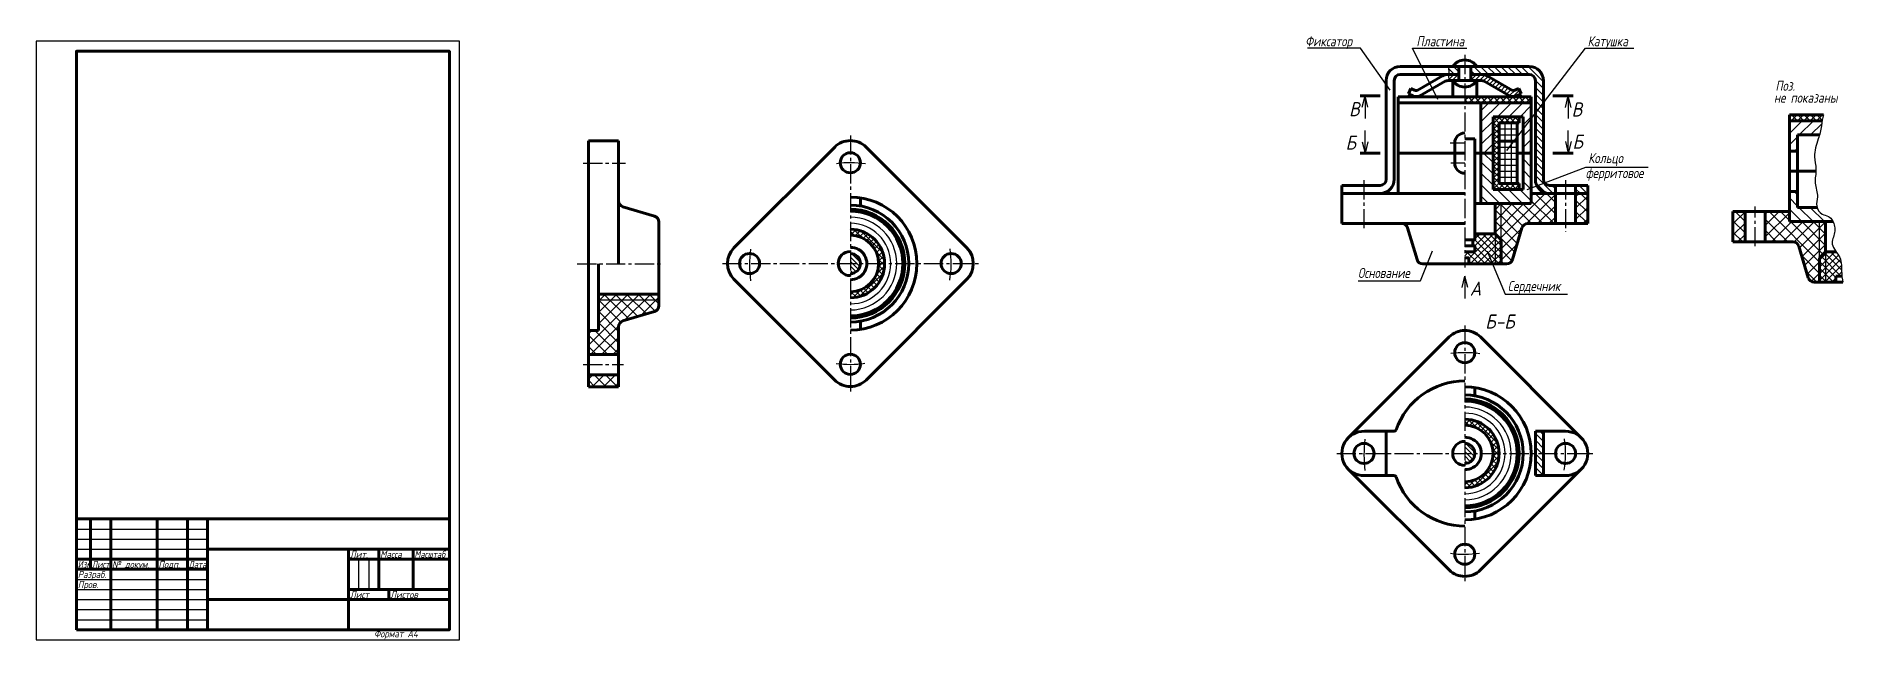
# Model space of a CAD drawing. Header units: millimetres. Extents: x 0 to 896, y 0 to 300.
import ezdxf

# ---------------------------------------------------------------- set-up
doc = ezdxf.new("R2010")
doc.units = ezdxf.units.MM
doc.header["$LTSCALE"] = 0.5
doc.linetypes.add('CENTER2', pattern=[28.575, 19.05, -3.175, 3.175, -3.175])
doc.layers.get('0').update_dxf_attribs({"lineweight": 60})
doc.layers.get('Defpoints').update_dxf_attribs({"color": 5})
doc.layers.add('2-штриховка', color=7, linetype='Continuous', true_color=0x00c7c7)
doc.layers.add('4-текст', color=7, linetype='Continuous', true_color=0x00ad00)
doc.styles.get("Standard").update_dxf_attribs({"font": 'isocpeui.ttf', "width": 0.9})
doc.dimstyles.get("Standard").update_dxf_attribs({"dimtxt": 0.18, "dimasz": 0.18, "dimexe": 0.18, "dimexo": 0.0625, "dimgap": 0.09, "dimtad": 0, "dimtih": 1, "dimtoh": 1, "dimdec": 4, "dimzin": 0, "dimdsep": 46, "dimtxsty": 'Standard', "dimcen": 0.09, "dimadec": 0, "dimazin": 0, "dimtfac": 1, "dimtdec": 4, "dimtofl": 0, "dimtmove": 0, "dimatfit": 3, "dimfxl": 1, "dimtolj": 1, "dimtzin": 0, "dimarcsym": 0})

msp = doc.modelspace()

# ---------------------------------------------------------------- hatches: boundary and pattern name
at = {"lineweight": -3}
h = msp.add_hatch(dxfattribs=at)
h.set_pattern_fill('ANSI31', scale=0.75, angle=90, style=0)
h.set_pattern_definition([(135, (440.1631, 8.4794), (-1.683798, -1.683798), [])])
edge = h.paths.add_edge_path()
edge.add_line((705.66, 280.48), (705.66, 284.48))
edge.add_line((705.66, 284.48), (700.83, 284.48))
edge.add_line((700.83, 284.48), (700.83, 284.48))
edge.add_line((700.83, 284.48), (700.83, 284.47))
edge.add_spline(control_points=[(700.83, 284.47), (700.72, 284.19), (700.45, 283.48), (700.92, 282.21), (700.77, 281.04), (700.69, 280.48)], knot_values=[0, 0, 0, 0, 0.885413, 2.203759, 3.944981, 3.944981, 3.944981, 3.944981], degree=3, periodic=0)
edge.add_line((700.69, 280.48), (705.66, 280.48))
h.paths.add_polyline_path([(769.66, 221.48), (769.66, 225.48), (763.66, 225.48), (763.66, 221.48)])
edge = h.paths.add_edge_path()
edge.add_arc((750.66, 228.48), 7, 180, 270)
edge.add_line((750.66, 221.48), (753.66, 221.48))
edge.add_line((753.66, 221.48), (753.66, 225.48))
edge.add_line((753.66, 225.48), (750.66, 225.48))
edge.add_arc((750.66, 228.48), 3, 180, 270, ccw=False)
edge.add_line((747.66, 228.48), (747.66, 277.48))
edge.add_arc((740.66, 277.48), 7, 0, 90)
edge.add_line((740.66, 284.48), (711.66, 284.48))
edge.add_line((711.66, 284.48), (711.66, 280.48))
edge.add_line((711.66, 280.48), (740.66, 280.48))
edge.add_arc((740.66, 277.48), 3, 0, 90, ccw=False)
edge.add_line((743.66, 277.48), (743.66, 228.48))
h = msp.add_hatch(dxfattribs=at)
h.set_pattern_fill('ANSI31', scale=0.5, style=0)
h.set_pattern_definition([(45, (440.1631, 8.4794), (-1.122532, 1.122532), [])])
edge = h.paths.add_edge_path()
edge.add_spline(control_points=[(700.69, 280.48), (700.65, 280.23), (700.51, 279.4), (700.58, 279.01), (700.88, 277.52), (700.9, 277.48)], knot_values=[3.944981, 3.944981, 3.944981, 3.944981, 4.714318, 6.752684, 6.961333, 6.961333, 6.961333, 6.961333], degree=3, periodic=0)
edge.add_line((700.9, 277.48), (705.66, 277.48))
edge.add_line((705.66, 277.48), (705.66, 280.48))
edge.add_line((705.66, 280.48), (700.69, 280.48))
h.paths.add_polyline_path([(718.32, 277.13), (730.92, 269.95, 0.23303), (734.45, 269.84), (736.66, 270.84), (735.41, 273.56), (733.21, 272.57, -0.23303), (732.33, 272.6), (719.73, 279.77, 0.123106), (716.91, 280.48), (711.66, 280.48), (711.66, 277.48), (716.91, 277.48, -0.123106)])
h = msp.add_hatch(dxfattribs=at)
h.set_pattern_fill('ANSI37', scale=0.7, style=0)
h.set_pattern_definition([(45, (440.1631, 8.4794), (-1.571545, 1.571545), []), (135, (440.1631, 8.4794), (-1.571545, -1.571545), [])])
h.paths.add_polyline_path([(716.66, 266.48), (741.66, 266.48), (741.66, 269.48), (708.66, 269.48), (708.66, 266.48)])
h = msp.add_hatch(dxfattribs=at)
h.set_pattern_fill('ANSI31', scale=1.25, style=0)
h.set_pattern_definition([(45, (440.163, 8.4794), (-2.80633, 2.80633), [])])
h.paths.add_polyline_path([(716.66, 241.48), (722.66, 241.48), (722.66, 259.48), (724.66, 259.48), (737.66, 259.48), (737.66, 241.48), (741.66, 241.48), (741.66, 266.48), (716.66, 266.48)])
h = msp.add_hatch(dxfattribs=at)
h.set_pattern_fill('ANSI37', scale=0.7, style=0)
h.set_pattern_definition([(45, (488.657, 4.4794), (-1.571545, 1.571545), []), (135, (488.657, 4.4794), (-1.571545, -1.571545), [])])
edge = h.paths.add_edge_path()
edge.add_spline(control_points=[(885.88, 257.48), (886.03, 258.5), (886.22, 259.51), (886.56, 260.48)], knot_values=[0.026653, 0.026653, 0.026653, 0.026653, 3.109072, 3.109072, 3.109072, 3.109072], degree=3, periodic=0)
edge.add_line((886.56, 260.48), (869.66, 260.48))
edge.add_line((869.66, 260.48), (869.66, 257.48))
edge.add_line((869.66, 257.48), (885.88, 257.48))
h = msp.add_hatch(dxfattribs=at)
h.set_pattern_fill('ANSI37', scale=0.6, angle=90, style=0)
h.set_pattern_definition([(135, (440.1631, 8.4794), (-1.347038, -1.347038), []), (225, (440.1631, 8.4794), (1.347038, -1.347038), [])])
h.paths.add_polyline_path([(725.66, 256.48), (734.66, 256.48), (735.66, 256.48), (735.66, 259.48), (724.66, 259.48), (722.66, 259.48), (722.66, 241.48), (722.66, 223.48), (725.66, 223.48), (725.66, 226.48)])
h.paths.add_polyline_path([(735.66, 226.48), (725.66, 226.48), (725.66, 223.48), (735.66, 223.48)])
h = msp.add_hatch(dxfattribs=at)
h.set_pattern_fill('ANSI31', scale=1.25, style=0)
h.set_pattern_definition([(45, (488.8605, -0.5206), (-2.80633, 2.80633), [])])
edge = h.paths.add_edge_path()
edge.add_line((873.66, 250.48), (884.59, 250.48))
edge.add_spline(control_points=[(884.59, 250.48), (885, 251.99), (885.5, 254.29), (885.77, 256.67), (885.88, 257.48)], knot_values=[3.109072, 3.109072, 3.109072, 3.109072, 7.780146, 10.229589, 10.229589, 10.229589, 10.229589], degree=3, periodic=0)
edge.add_line((885.88, 257.48), (869.66, 257.48))
edge.add_line((869.66, 257.48), (869.66, 242.48))
edge.add_line((869.66, 242.48), (873.66, 242.48))
edge.add_line((873.66, 242.48), (873.66, 250.48))
h = msp.add_hatch(dxfattribs=at)
h.set_pattern_fill('ANSI31', scale=1.25, angle=90, style=0)
h.set_pattern_definition([(135, (440.163, 8.4794), (-2.80633, -2.80633), [])])
h.paths.add_polyline_path([(722.66, 223.48), (722.66, 241.48), (716.66, 241.48), (716.66, 221.48), (716.66, 216.48), (723.66, 216.48), (741.66, 216.48), (741.66, 221.48), (741.66, 241.48), (737.66, 241.48), (737.66, 223.48)])
h = msp.add_hatch(dxfattribs=at)
h.set_pattern_fill('ANSI37', scale=1.25, angle=90, style=0)
h.set_pattern_definition([(135, (440.163, 8.4794), (-2.80633, -2.80633), []), (225, (440.163, 8.4794), (2.80633, -2.80633), [])])
h.paths.add_polyline_path([(753.66, 206.48), (753.66, 221.48), (748.66, 221.48), (741.66, 221.48), (741.66, 216.48), (723.66, 216.48), (723.66, 201.48), (726.66, 198.48), (726.66, 186.48), (729.42, 186.48, 0.331206), (732.3, 188.62), (737.02, 204.34, -0.331206), (739.89, 206.48)])
h.paths.add_polyline_path([(763.66, 206.48), (769.66, 206.48), (769.66, 221.48), (763.66, 221.48)])
h = msp.add_hatch(dxfattribs=at)
h.set_pattern_fill('ANSI31', scale=1.25, angle=90, style=0)
h.set_pattern_definition([(135, (488.8605, -0.5206), (-2.80633, -2.80633), [])])
edge = h.paths.add_edge_path()
edge.add_line((873.66, 214.48), (873.66, 222.48))
edge.add_line((873.66, 222.48), (869.66, 222.48))
edge.add_line((869.66, 222.48), (869.66, 212.48))
edge.add_line((869.66, 212.48), (869.66, 207.48))
edge.add_line((869.66, 207.48), (891.33, 207.48))
edge.add_spline(control_points=[(891.33, 207.48), (890.8, 208.6), (889.3, 210.47), (885.5, 210.89), (883.77, 213.15), (883.39, 214.48)], knot_values=[46.67946, 46.67946, 46.67946, 46.67946, 50.184627, 53.468463, 57.536046, 57.536046, 57.536046, 57.536046], degree=3, periodic=0)
edge.add_line((883.39, 214.48), (873.66, 214.48))
h = msp.add_hatch(dxfattribs=at)
h.set_pattern_fill('ANSI37', scale=1.25, angle=90, style=0)
h.set_pattern_definition([(135, (488.8605, -0.5206), (-2.80633, -2.80633), []), (225, (488.8605, -0.5206), (2.80633, -2.80633), [])])
h.paths.add_polyline_path([(874.3, 195.34), (879.02, 179.62, 0.331206), (881.89, 177.48), (884.66, 177.48), (884.66, 189.48), (884.66, 207.48), (869.66, 207.48), (869.66, 212.48), (862.66, 212.48), (857.66, 212.48), (857.66, 197.48), (871.42, 197.48, -0.331206)])
h.paths.add_polyline_path([(884.66, 189.48), (887.66, 192.48), (887.66, 207.48), (884.66, 207.48)])
h.paths.add_polyline_path([(841.66, 197.48), (847.66, 197.48), (847.66, 212.48), (841.66, 212.48)])
h = msp.add_hatch(dxfattribs=at)
h.set_pattern_fill('ANSI37', scale=0.6, angle=90, style=0)
h.set_pattern_definition([(135, (135.39, 112.8066), (-1.347038, -1.347038), []), (225, (135.39, 112.8066), (1.347038, -1.347038), [])])
h.paths.add_polyline_path([(420.88, 186.69), (417.88, 186.69, -0.414214), (403.88, 172.69), (403.88, 169.69, 0.414214)])
h.paths.add_polyline_path([(403.88, 203.69), (403.88, 200.69, -0.414214), (417.88, 186.69), (420.88, 186.69, 0.414214)])
h = msp.add_hatch(dxfattribs=at)
h.set_pattern_fill('ANSI37', scale=0.75, style=0)
h.set_pattern_definition([(45, (440.657, 13.4794), (-1.683798, 1.683798), []), (135, (440.657, 13.4794), (-1.683798, -1.683798), [])])
h.paths.add_polyline_path([(723.66, 201.48), (713.66, 201.48), (713.66, 198.48), (712.66, 198.48), (712.66, 195.48), (713.66, 195.48), (713.66, 192.48), (708.66, 192.48), (708.66, 189.48), (710.66, 189.48), (710.66, 186.48), (723.66, 186.48)])
h.paths.add_polyline_path([(726.66, 198.48), (723.66, 201.48), (723.66, 186.48), (726.66, 186.48)])
h = msp.add_hatch(dxfattribs=at)
h.set_pattern_fill('ANSI31', color=256, scale=0.5, angle=90, style=0)
h.set_pattern_definition([(135, (135.8838, 107.6885), (-1.122532, -1.122532), [])])
h.paths.add_polyline_path([(403.88, 191.69), (403.88, 186.69), (408.88, 186.69, 0.414214)])
h.paths.add_polyline_path([(408.88, 186.69), (403.88, 186.69), (403.88, 181.69, 0.414214)])
h = msp.add_hatch(dxfattribs=at)
h.set_pattern_fill('ANSI37', scale=0.75, style=0)
h.set_pattern_definition([(45, (488.657, 4.4794), (-1.683798, 1.683798), []), (135, (488.657, 4.4794), (-1.683798, -1.683798), [])])
h.paths.add_polyline_path([(887.66, 192.48), (884.66, 189.48), (884.66, 177.48), (887.66, 177.48)])
edge = h.paths.add_edge_path()
edge.add_spline(control_points=[(895.69, 180.48), (895.69, 180.51), (895.56, 181.95), (895.64, 185.27), (895.07, 189.53), (893.57, 191.59), (892.93, 192.48)], knot_values=[73.070277, 73.070277, 73.070277, 73.070277, 73.179023, 78.940139, 82.800069, 85.789737, 85.789737, 85.789737, 85.789737], degree=3, periodic=0)
edge.add_line((892.93, 192.48), (887.66, 192.48))
edge.add_line((887.66, 192.48), (887.66, 177.48))
edge.add_line((887.66, 177.48), (892.66, 177.48))
edge.add_line((892.66, 177.48), (892.66, 180.48))
edge.add_line((892.66, 180.48), (895.69, 180.48))
h = msp.add_hatch(dxfattribs=at)
h.set_pattern_fill('ANSI37', scale=0.6, angle=90, style=0)
h.set_pattern_definition([(135, (440.1631, 18.5975), (-1.347038, -1.347038), []), (225, (440.1631, 18.5975), (1.347038, -1.347038), [])])
h.paths.add_polyline_path([(725.66, 92.48), (722.66, 92.48, -0.414214), (708.66, 78.48), (708.66, 75.48, 0.414214)])
h.paths.add_polyline_path([(708.66, 109.48), (708.66, 106.48, -0.414214), (722.66, 92.48), (725.66, 92.48, 0.414214)])
h = msp.add_hatch(dxfattribs=at)
h.set_pattern_fill('ANSI31', scale=0.75, angle=90, style=0)
h.set_pattern_definition([(135, (440.1631, 18.5975), (-1.683798, -1.683798), [])])
h.paths.add_polyline_path([(747.66, 103.48), (743.66, 103.48), (743.66, 92.48), (747.66, 92.48)])
h.paths.add_polyline_path([(747.66, 92.48), (743.66, 92.48), (743.66, 81.48), (747.66, 81.48)])
h = msp.add_hatch(dxfattribs=at)
h.set_pattern_fill('ANSI31', color=256, scale=0.5, angle=90, style=0)
h.set_pattern_definition([(135, (440.657, 13.4794), (-1.122532, -1.122532), [])])
h.paths.add_polyline_path([(708.66, 97.48), (708.66, 92.48), (713.66, 92.48, 0.414214)])
h.paths.add_polyline_path([(713.66, 92.48), (708.66, 92.48), (708.66, 87.48, 0.414214)])
at = {"layer": '2-штриховка', "lineweight": -3}
h = msp.add_hatch(dxfattribs=at)
h.set_pattern_fill('ANSI37', scale=1.25, angle=180, style=0)
h.set_pattern_definition([(225, (486.908, -78.6277), (2.80633, -2.80633), []), (315, (486.908, -78.6277), (2.80633, 2.80633), [])])
edge = h.paths.add_edge_path()
edge.add_arc((291.91, 155.32), 3, 106.69924, 180, ccw=False)
edge.add_line((291.05, 158.19), (306.77, 162.91))
edge.add_arc((305.91, 165.78), 3, 286.69924, 360)
edge.add_line((308.91, 165.78), (308.91, 171.53))
edge.add_line((308.91, 171.53), (298.07, 171.59))
edge.add_line((298.07, 171.59), (293.91, 171.55))
edge.add_line((293.91, 171.55), (278.91, 171.55))
edge.add_line((278.91, 171.55), (278.91, 153.55))
edge.add_line((278.91, 153.55), (273.91, 153.55))
edge.add_line((273.91, 153.55), (273.91, 146.55))
edge.add_line((273.91, 146.55), (273.91, 141.55))
edge.add_line((273.91, 141.55), (288.91, 141.55))
edge.add_line((288.91, 141.55), (288.91, 155.32))
h.paths.add_polyline_path([(273.91, 131.55), (273.91, 125.55), (288.91, 125.55), (288.91, 131.55)])

# ---------------------------------------------------------------- linework, layer by layer
at = {"color": 7, "linetype": 'CENTER2', "lineweight": -3}
for p, q in [((708.66, 290.22), (708.66, 184.68)), ((403.88, 250.25), (403.88, 123.21)), ((271.39, 236.55), (292.34, 236.55)), ((658.66, 228.04), (658.66, 203.04)), ((758.66, 227.98), (758.66, 202.36)), ((852.66, 195.26), (852.66, 214.99)), ((268.39, 186.55), (310.7, 186.55)), ((340.39, 186.69), (467.74, 186.69)), ((708.66, 156.04), (708.66, 29)), ((271.39, 136.55), (291.39, 136.55)), ((645.16, 92.48), (772.52, 92.48))]:
    msp.add_line(p, q, dxfattribs=at)
at = {"color": 7, "lineweight": 60}
for p, q in [((708.66, 284.48), (676.66, 284.48)), ((676.66, 280.48), (705.66, 280.48)), ((684.99, 272.6), (697.58, 279.77)), ((705.66, 280.48), (700.41, 280.48)), ((700.83, 284.47), (700.83, 284.48)), ((700.83, 284.48), (700.83, 284.48)), ((708.66, 284.48), (705.66, 284.48)), ((705.66, 284.48), (705.66, 280.48)), ((705.66, 280.48), (705.66, 277.48)), ((708.66, 284.48), (740.66, 284.48)), ((708.66, 284.48), (711.66, 284.48)), ((711.66, 284.48), (711.66, 280.48)), ((711.66, 280.48), (711.66, 277.48)), ((740.66, 280.48), (711.66, 280.48)), ((711.66, 280.48), (716.91, 280.48)), ((732.33, 272.6), (719.73, 279.77)), ((669.66, 277.48), (669.66, 228.48)), ((673.66, 277.48), (673.66, 228.48)), ((673.66, 274.48), (673.66, 277.48)), ((708.66, 269.48), (675.66, 269.48)), ((675.66, 269.48), (675.66, 266.48)), ((680.66, 270.84), (681.91, 273.56)), ((680.66, 270.84), (682.86, 269.84)), ((681.91, 273.56), (684.1, 272.57)), ((686.4, 269.95), (699, 277.13)), ((700.41, 277.48), (708.66, 277.48)), ((702.66, 269.48), (702.66, 277.48)), ((708.66, 269.48), (702.66, 269.48)), ((716.91, 277.48), (708.66, 277.48)), ((708.66, 269.48), (741.66, 269.48)), ((708.66, 269.48), (714.66, 269.48)), ((714.66, 269.48), (714.66, 277.48)), ((730.92, 269.95), (718.32, 277.13)), ((735.41, 273.56), (733.21, 272.57)), ((736.66, 270.84), (734.45, 269.84)), ((736.66, 270.84), (735.41, 273.56)), ((741.66, 269.48), (741.66, 266.48)), ((743.66, 277.48), (743.66, 228.48)), ((743.66, 274.48), (743.66, 277.48)), ((747.66, 277.48), (747.66, 228.48)), ((675.66, 266.48), (708.66, 266.48)), ((675.66, 241.48), (675.66, 266.48)), ((708.66, 266.48), (708.66, 266.48)), ((741.66, 266.48), (708.66, 266.48)), ((708.66, 266.48), (708.66, 266.48)), ((708.66, 266.48), (716.66, 266.48)), ((716.66, 266.48), (716.66, 241.48)), ((741.66, 241.48), (741.66, 266.48)), ((886.56, 260.48), (869.66, 260.48)), ((869.66, 260.48), (869.66, 257.48)), ((722.66, 241.48), (722.66, 259.48)), ((724.66, 259.48), (722.66, 259.48)), ((724.66, 259.48), (737.66, 259.48)), ((725.66, 226.48), (725.66, 256.48)), ((725.66, 256.48), (735.66, 256.48)), ((725.66, 256.48), (733.66, 256.48)), ((725.66, 256.48), (734.66, 256.48)), ((725.66, 256.48), (734.66, 256.48)), ((728.66, 256.48), (731.66, 256.48)), ((734.66, 256.48), (734.66, 226.48)), ((735.66, 259.48), (735.66, 256.48)), ((737.66, 241.48), (737.66, 259.48)), ((869.66, 257.48), (885.88, 257.48)), ((869.66, 232.48), (869.66, 257.48)), ((273.91, 226.55), (273.91, 247.55)), ((273.91, 247.55), (288.91, 247.55)), ((288.91, 247.55), (288.91, 186.55)), ((288.91, 247.55), (288.91, 217.78)), ((396.11, 244.47), (346.11, 194.47)), ((411.66, 244.47), (461.66, 194.47)), ((703.66, 241.48), (703.66, 246.48)), ((708.66, 248.48), (713.66, 248.48)), ((713.66, 241.48), (713.66, 248.48)), ((725.66, 247.48), (734.66, 247.48)), ((873.66, 242.48), (869.66, 242.48)), ((873.66, 232.48), (873.66, 250.48)), ((884.59, 250.48), (873.66, 250.48)), ((873.66, 232.48), (873.66, 242.48)), ((675.66, 221.48), (675.66, 241.48)), ((675.66, 241.48), (708.66, 241.48)), ((708.66, 241.48), (703.66, 241.48)), ((703.66, 241.48), (703.66, 236.48)), ((713.66, 241.48), (713.66, 236.48)), ((713.66, 198.48), (713.66, 241.48)), ((713.66, 241.48), (722.66, 241.48)), ((716.66, 241.48), (716.66, 221.48)), ((722.66, 241.48), (722.66, 223.48)), ((741.66, 241.48), (734.66, 241.48)), ((737.66, 241.48), (737.66, 223.48)), ((741.66, 221.48), (741.66, 241.48)), ((273.91, 226.55), (273.91, 219.55)), ((647.66, 221.48), (647.66, 225.48)), ((647.66, 225.48), (666.66, 225.48)), ((647.66, 225.48), (666.66, 225.48)), ((652.66, 225.48), (651.16, 225.48)), ((652.66, 225.48), (651.16, 225.48)), ((657.66, 225.48), (652.66, 225.48)), ((657.66, 225.48), (664.16, 225.48)), ((725.66, 226.48), (735.66, 226.48)), ((725.66, 226.48), (728.66, 226.48)), ((735.66, 226.48), (735.66, 223.48)), ((769.66, 225.48), (750.66, 225.48)), ((753.66, 225.48), (753.66, 206.48)), ((763.66, 206.48), (763.66, 225.48)), ((769.66, 221.48), (769.66, 225.48)), ((869.66, 212.48), (869.66, 232.48)), ((869.66, 232.48), (873.66, 232.48)), ((873.66, 232.48), (873.66, 214.48)), ((873.66, 232.48), (882.85, 232.48)), ((873.66, 232.48), (873.66, 222.48)), ((273.91, 152.33), (273.91, 219.55)), ((408.88, 219.31), (408.88, 215.25)), ((668.66, 221.48), (647.66, 221.48)), ((647.66, 221.48), (647.66, 206.48)), ((668.66, 221.48), (675.66, 221.48)), ((708.66, 221.48), (675.66, 221.48)), ((716.66, 216.48), (713.66, 216.48)), ((713.66, 216.48), (723.66, 216.48)), ((716.66, 221.48), (716.66, 216.48)), ((716.66, 221.48), (716.66, 216.48)), ((716.66, 216.48), (741.66, 216.48)), ((737.66, 223.48), (722.66, 223.48)), ((724.66, 223.48), (723.66, 223.48)), ((723.66, 216.48), (723.66, 201.48)), ((748.66, 221.48), (741.66, 221.48)), ((741.66, 221.48), (741.66, 216.48)), ((748.66, 221.48), (769.66, 221.48)), ((769.66, 221.48), (769.66, 206.48)), ((873.66, 222.48), (869.66, 222.48)), ((291.05, 214.91), (306.77, 210.19)), ((308.91, 168.21), (308.91, 207.32)), ((647.66, 206.48), (708.66, 206.48)), ((647.66, 206.48), (677.42, 206.48)), ((769.66, 206.48), (739.89, 206.48)), ((841.66, 212.48), (841.66, 197.48)), ((862.66, 212.48), (841.66, 212.48)), ((847.66, 212.48), (847.66, 197.48)), ((857.66, 212.48), (857.66, 197.48)), ((862.66, 212.48), (869.66, 212.48)), ((869.66, 212.48), (869.66, 207.48)), ((891.33, 207.48), (869.66, 207.48)), ((873.66, 214.48), (883.39, 214.48)), ((891.33, 207.48), (887.66, 207.48)), ((887.66, 207.48), (887.66, 192.48)), ((680.3, 204.34), (685.02, 188.62)), ((713.66, 198.48), (708.66, 198.48)), ((712.66, 195.48), (712.66, 198.48)), ((723.66, 201.48), (713.66, 201.48)), ((726.66, 198.48), (723.66, 201.48)), ((726.66, 198.48), (726.66, 186.48)), ((737.02, 204.34), (732.3, 188.62)), ((841.66, 197.48), (871.42, 197.48)), ((708.66, 195.48), (713.66, 195.48)), ((708.66, 192.48), (713.66, 192.48)), ((708.66, 189.48), (710.66, 189.48)), ((710.66, 189.48), (710.66, 186.48)), ((713.66, 192.48), (713.66, 195.48)), ((874.3, 195.34), (879.02, 179.62)), ((884.66, 189.48), (887.66, 192.48)), ((884.66, 189.48), (884.66, 177.48)), ((887.66, 192.48), (892.93, 192.48)), ((278.91, 178.55), (278.91, 186.55)), ((278.91, 186.55), (278.91, 171.55)), ((708.66, 186.48), (687.89, 186.48)), ((708.66, 186.48), (729.42, 186.48)), ((892.66, 177.48), (892.66, 180.48)), ((892.66, 180.48), (895.69, 180.48)), ((278.91, 178.55), (278.91, 153.55)), ((278.91, 171.55), (308.87, 171.55)), ((396.11, 128.91), (346.11, 178.91)), ((411.66, 128.91), (461.66, 178.91)), ((896.2, 177.48), (881.89, 177.48)), ((884.66, 177.48), (892.66, 177.48)), ((291.05, 158.19), (306.77, 162.91)), ((308.91, 168.55), (308.91, 165.78)), ((273.91, 146.55), (273.91, 153.55)), ((273.91, 153.55), (278.91, 153.55)), ((288.91, 125.55), (288.91, 155.32)), ((408.88, 158.12), (408.88, 154.07)), ((273.91, 146.55), (273.91, 125.55)), ((700.88, 150.26), (650.88, 100.26)), ((716.43, 150.26), (766.44, 100.26)), ((273.91, 141.55), (288.91, 141.55)), ((288.91, 131.55), (273.91, 131.55)), ((273.91, 125.55), (288.91, 125.55)), ((713.66, 125.1), (713.66, 121.05)), ((673.66, 103.48), (659.16, 103.48)), ((669.66, 103.54), (669.66, 81.48)), ((743.66, 103.48), (743.66, 81.48)), ((743.66, 103.48), (758.62, 103.48)), ((747.66, 81.48), (747.66, 103.48)), ((700.88, 34.7), (650.88, 84.7)), ((673.66, 81.48), (659.16, 81.48)), ((716.43, 34.7), (766.44, 84.7)), ((743.66, 81.48), (758.58, 81.48)), ((713.66, 63.91), (713.66, 59.86))]:
    msp.add_line(p, q, dxfattribs=at)
at = {"color": 7, "lineweight": 100}
for p, q in [((656.76, 269.86), (666.76, 269.86)), ((762.41, 269.88), (752.41, 269.88)), ((656.76, 241.48), (666.76, 241.48)), ((762.41, 241.46), (752.41, 241.46))]:
    msp.add_line(p, q, dxfattribs=at)
at = {"color": 7, "lineweight": -3}
for p, q in [((657.79, 264.26), (659.19, 269.86)), ((659.19, 269.86), (659.19, 258.66)), ((659.19, 269.86), (659.19, 264.26)), ((660.59, 264.26), (659.19, 269.86)), ((758.55, 264.09), (759.98, 269.86)), ((759.98, 269.86), (759.98, 258.66)), ((761.41, 264.09), (759.98, 269.86)), ((659.19, 241.48), (659.19, 252.68)), ((725.66, 253.48), (734.66, 253.48)), ((728.66, 226.48), (728.66, 256.48)), ((731.66, 256.48), (731.66, 226.48)), ((759.98, 241.48), (759.98, 252.68)), ((657.79, 247.08), (659.19, 241.48)), ((659.19, 241.48), (659.19, 247.08)), ((660.59, 247.08), (659.19, 241.48)), ((708.66, 246.48), (701.44, 246.48)), ((725.66, 250.48), (734.66, 250.48)), ((725.66, 244.48), (734.66, 244.48)), ((758.55, 247.25), (759.98, 241.48)), ((761.41, 247.25), (759.98, 241.48)), ((708.66, 236.48), (701.71, 236.48)), ((725.66, 241.48), (734.66, 241.48)), ((725.66, 238.48), (734.66, 238.48)), ((725.66, 235.48), (734.66, 235.48)), ((725.66, 232.48), (734.66, 232.48)), ((725.66, 229.48), (734.66, 229.48)), ((726.66, 198.48), (726.66, 216.48)), ((884.66, 189.48), (884.66, 207.48)), ((723.66, 201.48), (723.66, 186.48)), ((887.66, 192.48), (887.66, 177.48)), ((707.29, 174.88), (708.69, 180.48)), ((708.69, 180.48), (708.69, 169.28)), ((708.69, 180.48), (708.69, 174.88)), ((710.09, 174.88), (708.69, 180.48))]:
    msp.add_line(p, q, dxfattribs=at)
at = {"lineweight": 18}
for p, q in [((692.44, 192.81), (686.5, 178.01)), ((719.69, 192.81), (728.61, 171.52))]:
    msp.add_line(p, q, dxfattribs=at)
at = {"lineweight": -3}
for p, q in [((728.61, 171.52), (742.97, 171.52)), ((20, 55), (85, 55)), ((20, 50), (85, 50)), ((20, 45), (85, 45)), ((160, 25), (160, 40)), ((165, 40), (165, 25)), ((20, 30), (85, 30)), ((20, 25), (85, 25)), ((20, 20), (85, 20)), ((20, 15), (85, 15)), ((20, 10), (85, 10))]:
    msp.add_line(p, q, dxfattribs=at)
at = {"lineweight": 60}
for p, q in [((205, 60), (20, 60)), ((27, 60), (27, 35)), ((37, 5), (37, 60)), ((60, 60), (60, 5)), ((75, 5), (75, 60)), ((85, 60), (85, 5)), ((85, 45), (205, 45)), ((155, 5), (155, 45)), ((170, 45), (170, 25)), ((187, 25), (187, 45)), ((20, 40), (85, 40)), ((155, 40), (205, 40)), ((20, 35), (85, 35)), ((85, 20), (205, 20)), ((155, 25), (205, 25)), ((175, 20), (175, 25))]:
    msp.add_line(p, q, dxfattribs=at)
msp.add_line((155, 45), (155, 40))
msp.add_lwpolyline([(20, 5), (205, 5), (205, 292), (20, 292)], close=True, dxfattribs=at)
at = {"color": 7, "lineweight": 60}
for centre in [(403.88, 236.69), (353.88, 186.69), (453.88, 186.69), (708.66, 142.48), (403.88, 136.69), (658.66, 92.48), (758.66, 92.48), (708.66, 42.48)]:
    msp.add_circle(centre, 5, dxfattribs=at)
for centre, radius, start, end in [((708.66, 280.48), 7.21, 33.69007, 146.30993), ((676.66, 277.48), 7, 90, 180), ((676.66, 277.48), 3, 90, 180), ((700.41, 274.48), 6, 90, 118.07249), ((716.91, 274.48), 6, 61.92751, 90), ((740.66, 277.48), 7, 0, 90), ((740.66, 277.48), 3, 0, 90), ((684.51, 273.48), 4, 245.60226, 298.07249), ((684.51, 273.48), 1, 245.60226, 298.07249), ((700.41, 274.48), 3, 90, 118.07249), ((708.66, 281.48), 7.21, 213.69007, 326.30993), ((716.91, 274.48), 3, 61.92751, 90), ((716.91, 274.48), 3, 61.92751, 90), ((732.8, 273.48), 4, 241.92751, 294.39774), ((732.8, 273.48), 1, 241.92751, 294.39774), ((708.66, 246.48), 5, 90, 180), ((403.88, 236.69), 11, 44.99653, 135.00347), ((708.66, 236.48), 5, 180, 270), ((666.66, 228.48), 3, 270, 0), ((666.66, 228.48), 7, 270, 0), ((750.66, 228.48), 7, 180, 270), ((750.66, 228.48), 3, 180, 270), ((291.91, 217.78), 3, 180, 253.30076), ((403.88, 186.69), 33, 270, 90), ((403.88, 186.69), 29, 270, 90), ((403.88, 186.69), 29, 270, 90), ((305.91, 207.32), 3, 0, 73.30076), ((403.88, 186.69), 27, 270, 90), ((403.88, 186.69), 27, 270, 90), ((403.88, 186.69), 26, 270, 90), ((677.42, 203.48), 3, 16.69924, 90), ((739.89, 203.48), 3, 90, 163.30076), ((403.88, 186.69), 17, 270, 90), ((403.88, 186.69), 14, 270, 90), ((871.42, 194.48), 3, 16.69924, 90), ((353.88, 186.69), 11, 135, 225), ((403.88, 186.69), 6, 90, 270), ((404.07, 186.69), 8, 268.68864, 91.31136), ((403.88, 186.69), 5, 270, 90), ((453.88, 186.69), 11, 315, 45), ((687.89, 189.48), 3, 196.69924, 270), ((729.42, 189.48), 3, 270, 343.30076), ((881.89, 180.48), 3, 196.69924, 270), ((305.91, 165.78), 3, 286.69924, 0), ((291.91, 155.32), 3, 106.69924, 180), ((708.66, 142.48), 11, 44.99653, 135.00347), ((403.88, 136.69), 11, 224.99653, 315.00347), ((708.66, 92.48), 36, 90.00468, 161.0733), ((708.66, 92.48), 33, 270, 90), ((708.66, 92.48), 29, 270, 90), ((708.66, 92.48), 29, 270, 90), ((708.66, 92.48), 27, 270, 90), ((708.66, 92.48), 27, 270, 90), ((708.66, 92.48), 26, 270, 90), ((708.66, 92.48), 17, 270, 90), ((658.66, 92.48), 11, 88.69114, 271.30888), ((673.66, 104.48), 1, 270, 341.0733), ((708.66, 92.48), 14, 270, 90), ((708.84, 92.48), 8, 268.68864, 91.31136), ((758.66, 92.48), 11, 269.57448, 90.21737), ((708.66, 92.48), 6, 90, 270), ((708.66, 92.48), 5, 270, 90), ((673.66, 80.48), 1, 18.92464, 90), ((708.66, 92.48), 36, 198.92464, 270), ((708.66, 42.48), 11, 224.99653, 315.00347)]:
    msp.add_arc(centre, radius, start, end, dxfattribs=at)
at = {"color": 7, "linetype": 'Continuous', "lineweight": -3}
for centre, radius, start, end in [((403.88, 186.69), 50, 81.41375, 97.92119), ((414.47, 185.93), 60.59, 172.55087, 187.37138), ((403.88, 186.69), 50, 350.41676, 8.436), ((403.88, 186.69), 50, 261.94574, 278.33519), ((708.66, 92.48), 50, 81.41375, 97.92119), ((719.24, 91.72), 60.59, 172.55087, 187.37138), ((708.66, 92.48), 50, 350.41676, 8.436), ((708.66, 92.48), 50, 261.94574, 278.33519)]:
    msp.add_arc(centre, radius, start, end, dxfattribs=at)
at = {"color": 7, "lineweight": -3}
for centre, radius in [((403.88, 186.69), 23), ((403.88, 186.69), 20), ((708.66, 92.48), 23), ((708.66, 92.48), 20)]:
    msp.add_arc(centre, radius, 270, 90, dxfattribs=at)
for points, knots in [([(700.83, 284.47), (700.72, 284.19), (700.45, 283.48), (701.01, 281.97), (700.47, 279.63), (700.58, 279.01), (700.88, 277.52), (700.9, 277.48)], [0, 0, 0, 0, 0.885413, 2.203759, 4.714318, 6.752684, 6.961333, 6.961333, 6.961333, 6.961333]), ([(886.57, 260.5), (885.95, 258.76), (885.68, 254.6), (883.95, 247.78), (881.23, 240.63), (883.52, 233.3), (881.64, 226.56), (884.42, 220.52), (882.45, 215.06), (885.28, 210.92), (890.13, 210.38), (892.27, 206), (892.29, 201.12), (889.36, 195.66), (894.88, 190.97), (895.64, 185.27), (895.53, 181.03), (895.84, 179.3), (896.2, 177.48)], [0, 0, 0, 0, 5.558516, 12.26637, 21.306732, 27.499821, 34.423838, 41.432689, 46.057582, 50.747043, 54.030879, 59.89481, 62.967405, 68.842793, 76.059944, 79.919874, 85.68099, 88.488684, 88.488684, 88.488684, 88.488684])]:
    msp.add_open_spline(points, degree=3, knots=knots, dxfattribs=at)
at = {"layer": '2-штриховка', "color": 7, "lineweight": -3}
msp.add_line((308.87, 168.55), (278.91, 168.55), dxfattribs=at)
at = {"layer": 'Defpoints'}
msp.add_lwpolyline([(0, 0), (210, 0), (210, 297), (0, 297)], close=True, dxfattribs=at)

# ---------------------------------------------------------------- texts
at = {"lineweight": -3}
for s, height, width, p in [('Фиксатор', 5, 0.8, (629.51, 294.48)), ('Пластина', 5, 0.8, (684.66, 294.48)), ('Катушка', 5, 0.8, (769.58, 294.5)), ('не показаны', 5, 0.8, (862.01, 266.46)), ('Поз. ', 5, 0.8, (862.77, 272.41)), ('ферритовое', 5, 0.8, (768.63, 229.11)), ('Кольцо', 5, 0.8, (769.89, 236.5)), ('Основание', 5, 0.8, (655.7, 179.53)), ('Сердечник', 5, 0.8, (729.99, 173.03)), ('Формат А4', 3.5, 0.9, (167.6, 1.25))]:
    msp.add_text(s, height=height, dxfattribs=dict(at, width=width)).set_placement(p)
at = {"color": 7, "lineweight": -3, "width": 0.9}
for s, p in [('В', (651.27, 259.8)), ('В', (761.64, 259.63)), ('Б', (649.5, 243.2)), ('Б', (762.07, 243.64)), ('А', (711.16, 170.76)), ('Б-Б', (718.79, 154.45))]:
    msp.add_text(s, height=7, dxfattribs=at).set_placement(p)
at = {"layer": '4-текст', "lineweight": -3}
for s, width, p in [('Изм.', 0.7, (20.67, 35.7)), ('Лист', 0.75, (27.67, 35.7)), ('№ докум.', 0.9, (37.67, 35.7)), ('Подп.', 0.9, (60.67, 35.7)), ('Дата', 0.75, (75.67, 35.7)), ('Лит.', 0.9, (155.67, 40.7)), ('Масса', 0.9, (170.67, 40.7)), ('Масштаб', 0.8, (187.67, 40.7)), ('Разраб.', 0.9, (20.67, 30.7)), ('Пров.', 0.9, (20.67, 25.7)), ('Лист', 0.9, (155.67, 20.7)), ('Листов', 0.9, (175.67, 20.7))]:
    msp.add_text(s, height=3.5, dxfattribs=dict(at, width=width)).set_placement(p)

# ---------------------------------------------------------------- leaders
at = {"color": 7, "lineweight": -3}
for points, override in [([(671.63, 272.76), (656.95, 293.48), (630.66, 293.48)], {"dimgap": 1.5, "dimtad": 0}), ([(695.31, 268.09), (682.66, 293.48), (709.6, 293.48)], {"dimgap": 1.5, "dimtad": 0}), ([(729.53, 242.78), (768.47, 293.48), (792.52, 293.48)], {"dimgap": 1.5, "dimtad": 0}), ([(739.66, 223.48), (768.66, 234.48), (799.66, 234.48)], {"dimgap": 1.5, "dimtad": 0}), ([(692.44, 192.81), (686.5, 178.01), (655.83, 178.01)], {"dimtad": 0}), ([(719.69, 192.81), (728.61, 171.52), (759.57, 171.52)], {"dimtad": 0})]:
    msp.add_leader(points, dimstyle='Standard', override=override, dxfattribs=at)

doc.saveas('drawing.dxf')
